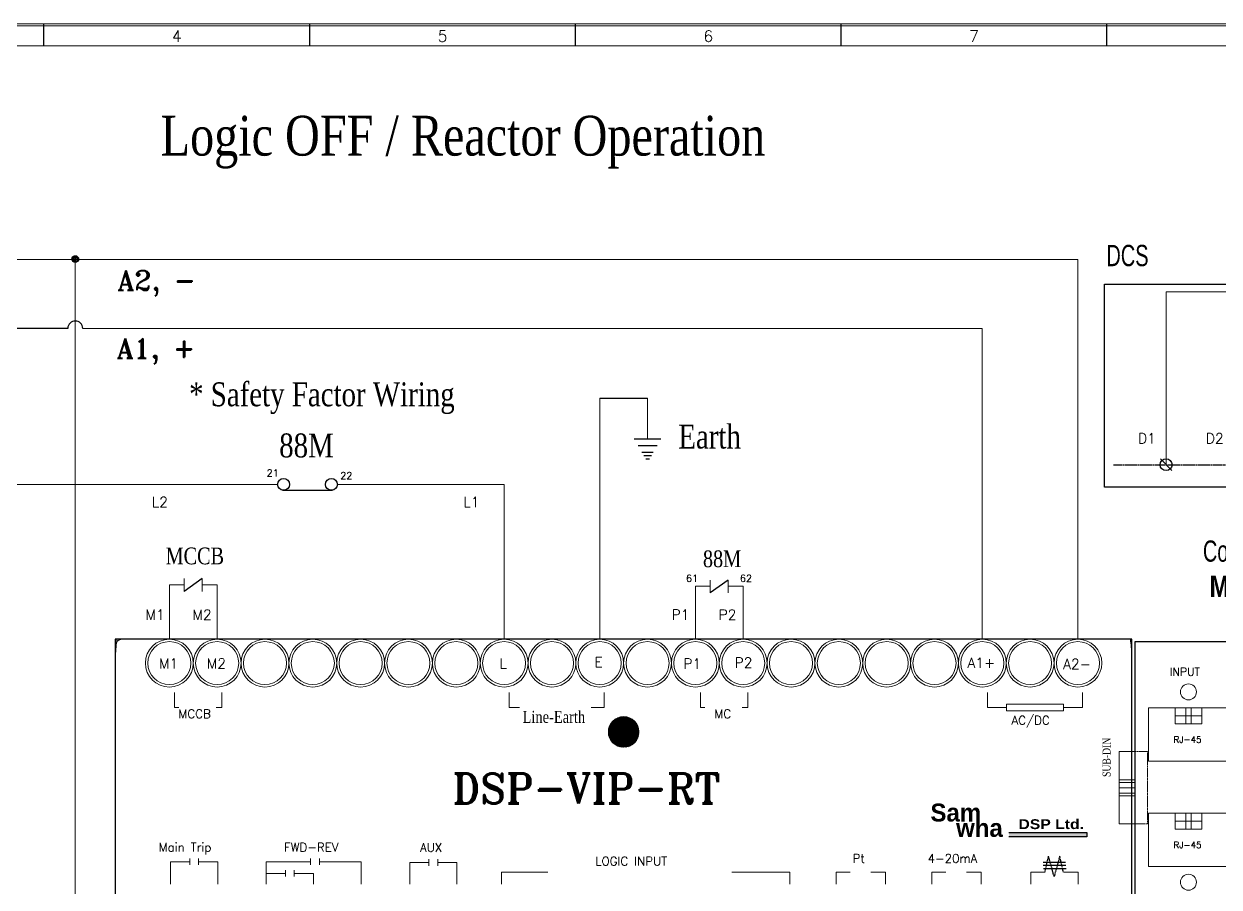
# Model space of a CAD drawing. Header units: millimetres. Extents: x 107 to 2900, y 85 to 3996.
# Drawn here: x 2228.5 to 2617.1, y 2266.1 to 2546.8 of the extents above; entities that cross this region are included whole.
import ezdxf
from ezdxf.enums import TextEntityAlignment as Align

# ---------------------------------------------------------------- set-up
doc = ezdxf.new("R2010")
doc.units = ezdxf.units.MM
doc.linetypes.add('DASHED2', pattern=[0.375, 0.25, -0.125])
for name, color, linetype in [('20', 2, 'Continuous'), ('30', 3, 'Continuous'), ('70', 7, 'Continuous')]:
    doc.layers.add(name, color=color, linetype=linetype)
doc.styles.add('ROMANS', font='ROMANS.shx', dxfattribs={"width": 0.7})
doc.styles.add('SIMPLEX', font='SIMPLEX')
doc.styles.add('SS', font='batang.ttc', dxfattribs={"width": 0.8})
doc.styles.get("Standard").update_dxf_attribs({"font": 'BareunDotumPro1.ttf'})
doc.styles.add('STYLE2', font='romant.shx')

msp = doc.modelspace()

# ---------------------------------------------------------------- hatches: boundary and pattern name
msp.add_hatch(color=5).paths.add_polyline_path([(2548.787, 2282.381), (2548.787, 2283.82), (2574.069, 2283.82), (2574.069, 2282.381)])
at = {"layer": '70'}
h = msp.add_hatch(dxfattribs=at)
h.set_pattern_fill('ANSI33', color=256, scale=2.16, style=0)
h.set_pattern_definition([(45, (3985.77877, 1881.82237), (-0.38183766, 0.38183766), []), (45, (3986.1606, 1881.82237), (-0.38183766, 0.38183766), [0.27, -0.135])])
h.paths.add_polyline_path([(2245.234, 2471.424, 0.4142136), (2244.154, 2470.344, 0.4142136), (2245.234, 2469.264)])
h.paths.add_polyline_path([(2245.234, 2471.424), (2245.234, 2470.344), (2246.314, 2470.344, 0.4142136)])
h.paths.add_polyline_path([(2246.314, 2470.344), (2245.234, 2470.344), (2245.234, 2469.264, 0.4142136)])
at = {"layer": '70', "lineweight": 20}
h = msp.add_hatch(dxfattribs=at)
h.set_pattern_fill('ANSI31', color=3, scale=2.16, style=0)
h.set_pattern_definition([(45, (-8978.94814, 55675.63402), (-0.1909188309, 0.1909188309), [])])
h.paths.add_polyline_path([(2428.497, 2316.54, 1), (2418.546, 2316.54, 1)])

# ---------------------------------------------------------------- linework, layer by layer
at = {"color": 0, "lineweight": 15}
for p, q in [((2239.518, 2470.234), (2182.793, 2470.234)), ((2571.232, 2470.234), (2239.518, 2470.234)), ((2688.039, 2459.625), (2599.897, 2459.625)), ((2540.128, 2447.754), (2247.664, 2447.754))]:
    msp.add_line(p, q, dxfattribs=at)
at = {"color": 0, "linetype": 'ByBlock'}
msp.add_line((2242.804, 2447.754), (2199.963, 2447.754), dxfattribs=at)
for p, q in [((2415.753, 2425.046), (2431.306, 2425.046)), ((2426.986, 2411.887), (2435.626, 2411.887)), ((2428.22, 2409.727), (2434.391, 2409.727)), ((2429.454, 2407.567), (2433.157, 2407.567)), ((2430.071, 2406.487), (2432.54, 2406.487)), ((2430.689, 2405.407), (2431.923, 2405.407)), ((2286.475, 2366.469), (2280.652, 2362.25)), ((2457.51, 2365.953), (2451.687, 2361.735))]:
    msp.add_line(p, q)
at = {"linetype": 'DASHED2'}
msp.add_line((2582.784, 2403.446), (2693.063, 2403.446), dxfattribs=at)
at = {"color": 0}
msp.add_line((2601.75, 2401.57), (2598.043, 2405.323), dxfattribs=at)
at = {"color": 1, "lineweight": 15}
for p, q in [((2311.008, 2397.061), (2013.647, 2397.061)), ((2384.65, 2397.061), (2330.448, 2397.061))]:
    msp.add_line(p, q, dxfattribs=at)
at = {"linetype": 'ByBlock'}
msp.add_line((2312.621, 2395.145), (2328.835, 2395.145), dxfattribs=at)
at = {"color": 7, "lineweight": 30}
for p, q in [((2588.804, 2346.674), (2258.24, 2346.674)), ((2258.24, 2346.674), (2258.24, 2249.648)), ((2588.804, 2249.648), (2588.804, 2346.674))]:
    msp.add_line(p, q, dxfattribs=at)
at = {"color": 5}
for p, q in [((2548.787, 2283.82), (2574.069, 2283.82)), ((2574.069, 2282.381), (2548.787, 2282.381)), ((2574.069, 2283.82), (2574.069, 2282.381))]:
    msp.add_line(p, q, dxfattribs=at)
at = {"color": 7}
for p, q in [((2563.563, 2274.113), (2559.893, 2274.113)), ((2567.233, 2274.113), (2563.563, 2274.113)), ((2563.594, 2273.064), (2559.924, 2273.064)), ((2563.698, 2272.022), (2560.028, 2272.022)), ((2567.263, 2273.064), (2563.594, 2273.064)), ((2567.368, 2272.022), (2563.698, 2272.022))]:
    msp.add_line(p, q, dxfattribs=at)
at = {"color": 7, "linetype": 'DASHED2'}
for p, q in [((2560.504, 2270.937), (2561.657, 2276.162)), ((2563.492, 2269.495), (2561.657, 2276.162)), ((2565.327, 2276.162), (2563.492, 2269.495)), ((2566.48, 2270.937), (2565.327, 2276.162))]:
    msp.add_line(p, q, dxfattribs=at)
at = {"color": 1}
msp.add_lwpolyline([(2579.825, 2462.187), (2695.554, 2462.187), (2695.554, 2396.153), (2579.825, 2396.153)], close=True, dxfattribs=at)
at = {"color": 0}
msp.add_circle((2599.897, 2403.446), 1.924, dxfattribs=at)
at = {"linetype": 'ByBlock'}
for centre in [(2312.952, 2397.061), (2328.504, 2397.061)]:
    msp.add_circle(centre, 1.944, dxfattribs=at)
at = {"color": 7, "lineweight": 15}
for centre, radius in [((2275.809, 2338.93), 7.775), ((2275.81, 2338.93), 6.996), ((2291.358, 2338.93), 7.774), ((2291.358, 2338.93), 6.997), ((2306.907, 2338.93), 7.774), ((2306.906, 2338.93), 6.997), ((2322.455, 2338.93), 7.774), ((2322.455, 2338.93), 6.997), ((2338.004, 2338.93), 7.774), ((2338.003, 2338.93), 6.997), ((2353.553, 2338.93), 7.774), ((2353.552, 2338.93), 6.996), ((2369.101, 2338.93), 7.774), ((2369.101, 2338.93), 6.997), ((2384.65, 2338.93), 7.774), ((2384.649, 2338.93), 6.997), ((2400.198, 2338.93), 7.774), ((2400.198, 2338.93), 6.996), ((2415.746, 2338.93), 7.774), ((2415.747, 2338.93), 6.997), ((2431.295, 2338.93), 7.774), ((2431.295, 2338.93), 6.996), ((2446.844, 2338.93), 7.775), ((2446.844, 2338.93), 6.995), ((2462.392, 2338.93), 7.774), ((2462.393, 2338.93), 6.997), ((2477.941, 2338.93), 7.775), ((2477.94, 2338.93), 6.996), ((2493.49, 2338.93), 7.774), ((2493.49, 2338.93), 6.997), ((2509.038, 2338.93), 7.774), ((2509.038, 2338.93), 6.996), ((2524.586, 2338.93), 7.774), ((2524.588, 2338.93), 6.998), ((2540.135, 2338.93), 7.775), ((2540.135, 2338.93), 6.997), ((2555.684, 2338.93), 7.774), ((2555.685, 2338.93), 6.997), ((2571.233, 2338.93), 7.775), ((2571.232, 2338.93), 6.996)]:
    msp.add_circle(centre, radius, dxfattribs=at)
at = {"color": 3, "lineweight": 15}
msp.add_circle((2423.521, 2316.54), 4.975, dxfattribs=at)
at = {"color": 0}
msp.add_arc((2245.234, 2447.754), 2.43, 0, 180, dxfattribs=at)
at = {"color": 7, "lineweight": 30}
msp.add_arc((2260.4, 2344.514), 2.16, 90, 180, dxfattribs=at)
at = {"color": 7, "lineweight": 15}
for points in [[(2258.755, 2346.674), (2258.561, 2344.935), (2258.39, 2343.195), (2258.24, 2341.451)], [(2588.804, 2341.451), (2588.654, 2343.195), (2588.48, 2344.935), (2588.288, 2346.674)]]:
    msp.add_open_spline(points, degree=3, dxfattribs=at)
msp.add_open_spline([(2588.306, 2346.674), (2588.306, 2346.662), (2588.298, 2346.654), (2588.288, 2346.654), (2588.276, 2346.654), (2588.269, 2346.662), (2588.269, 2346.674), (2588.269, 2346.684), (2588.276, 2346.694), (2588.288, 2346.694), (2588.298, 2346.694), (2588.306, 2346.684), (2588.306, 2346.674)], degree=3, knots=[0, 0, 0, 0, 1, 1, 1, 2, 2, 2, 3, 3, 3, 4, 4, 4, 4], dxfattribs=at)
at = {"layer": '20', "color": 0, "lineweight": 13}
msp.add_lwpolyline([(1961.375, 2024.09), (1961.375, 2539.682), (2767.919, 2539.682), (2767.919, 2024.09)], dxfattribs=at)
at = {"layer": '30', "color": 0}
for p, q in [((2235.047, 2539.682), (2235.047, 2546.81)), ((2321.447, 2539.682), (2321.447, 2546.81)), ((2407.847, 2539.682), (2407.847, 2546.81)), ((2494.247, 2539.682), (2494.247, 2546.81)), ((2580.647, 2539.682), (2580.647, 2546.81))]:
    msp.add_line(p, q, dxfattribs=at)
at = {"layer": '70', "lineweight": 15}
for p, q in [((2245.237, 2221.72), (2245.234, 2470.234)), ((2571.233, 2346.674), (2571.232, 2470.234)), ((2599.897, 2459.625), (2599.897, 2403.446)), ((2540.129, 2346.674), (2540.128, 2447.754)), ((2415.754, 2346.674), (2415.753, 2425.046)), ((2431.306, 2411.887), (2431.306, 2425.046)), ((2571.233, 2363.268), (2571.233, 2379.843)), ((2275.805, 2346.674), (2275.805, 2364.427)), ((2280.652, 2364.427), (2275.805, 2364.427)), ((2280.652, 2362.25), (2280.652, 2366.469)), ((2286.475, 2362.25), (2286.475, 2366.469)), ((2286.475, 2364.427), (2291.354, 2364.427)), ((2291.354, 2346.674), (2291.354, 2364.427)), ((2446.84, 2346.674), (2446.84, 2363.912)), ((2451.687, 2363.912), (2446.84, 2363.912)), ((2451.687, 2361.735), (2451.687, 2365.953)), ((2457.51, 2361.735), (2457.51, 2365.953)), ((2457.51, 2363.912), (2462.389, 2363.912)), ((2462.389, 2346.674), (2462.389, 2363.912)), ((2277.497, 2324.51), (2277.497, 2329.331)), ((2292.85, 2324.51), (2292.85, 2329.331)), ((2386.329, 2324.51), (2386.329, 2329.331)), ((2417.229, 2324.51), (2417.229, 2329.331)), ((2448.531, 2324.51), (2448.531, 2329.331)), ((2463.884, 2324.51), (2463.884, 2329.331)), ((2541.828, 2324.51), (2541.828, 2329.331)), ((2572.733, 2324.51), (2572.733, 2329.331)), ((2278.874, 2324.51), (2277.497, 2324.51)), ((2291.062, 2324.51), (2292.85, 2324.51)), ((2389.633, 2324.51), (2386.329, 2324.51)), ((2412.953, 2324.51), (2417.229, 2324.51)), ((2449.909, 2324.51), (2448.531, 2324.51)), ((2462.097, 2324.51), (2463.884, 2324.51)), ((2548.048, 2324.51), (2541.828, 2324.51)), ((2548.048, 2325.53), (2566.512, 2325.53)), ((2548.048, 2323.421), (2548.048, 2325.53)), ((2566.512, 2323.421), (2566.512, 2325.53)), ((2566.512, 2324.51), (2572.733, 2324.51)), ((2566.512, 2323.421), (2548.048, 2323.421)), ((2584.597, 2310.171), (2584.597, 2286.626)), ((2584.597, 2310.171), (2589.854, 2310.171)), ((2589.854, 2310.171), (2589.854, 2286.626)), ((2589.854, 2300.995), (2584.597, 2300.995)), ((2584.597, 2295.801), (2584.597, 2300.995)), ((2589.854, 2295.801), (2589.854, 2300.995)), ((2589.854, 2300.129), (2584.597, 2300.129)), ((2584.597, 2298.398), (2589.854, 2298.398)), ((2589.854, 2298.398), (2584.597, 2298.398)), ((2589.854, 2296.667), (2584.597, 2296.667)), ((2589.854, 2295.801), (2584.597, 2295.801)), ((2589.854, 2286.626), (2584.597, 2286.626)), ((2282.425, 2274.302), (2276.204, 2274.302)), ((2276.204, 2274.302), (2276.204, 2266.991)), ((2282.425, 2275.391), (2282.425, 2273.281)), ((2285.336, 2275.391), (2285.336, 2273.281)), ((2285.336, 2274.302), (2291.557, 2274.302)), ((2291.557, 2274.302), (2291.557, 2266.991)), ((2307.311, 2274.302), (2307.311, 2266.991)), ((2321.696, 2274.302), (2307.311, 2274.302)), ((2321.696, 2275.391), (2321.696, 2273.281)), ((2324.607, 2275.391), (2324.607, 2273.281)), ((2324.607, 2274.302), (2338.213, 2274.302)), ((2338.213, 2274.302), (2338.213, 2266.991)), ((2353.959, 2274.048), (2353.959, 2266.991)), ((2360.179, 2274.048), (2353.959, 2274.048)), ((2360.179, 2275.136), (2360.179, 2273.027)), ((2363.091, 2275.136), (2363.091, 2273.027)), ((2363.091, 2274.048), (2369.312, 2274.048)), ((2369.314, 2274.048), (2369.314, 2266.991)), ((2313.532, 2270.538), (2307.311, 2270.538)), ((2313.532, 2271.626), (2313.532, 2269.517)), ((2316.444, 2271.626), (2316.444, 2269.517)), ((2316.444, 2270.538), (2322.665, 2270.538)), ((2322.665, 2270.538), (2322.665, 2266.991)), ((2398.912, 2270.937), (2383.794, 2270.937)), ((2383.794, 2270.937), (2383.794, 2266.991)), ((2477.564, 2270.937), (2458.687, 2270.937)), ((2477.564, 2270.937), (2477.564, 2266.991)), ((2497.221, 2270.937), (2492.631, 2270.937)), ((2492.631, 2270.937), (2492.631, 2266.991)), ((2503.866, 2270.937), (2508.655, 2270.937)), ((2508.655, 2270.937), (2508.655, 2266.991)), ((2523.729, 2270.937), (2523.729, 2266.991)), ((2528.318, 2270.937), (2523.729, 2270.937)), ((2534.963, 2270.937), (2539.751, 2270.937)), ((2539.751, 2270.937), (2539.751, 2266.991)), ((2555.915, 2270.937), (2555.915, 2266.991)), ((2560.504, 2270.937), (2555.915, 2270.937)), ((2566.48, 2270.937), (2571.268, 2270.937)), ((2571.268, 2270.937), (2571.268, 2266.991))]:
    msp.add_line(p, q, dxfattribs=at)
at = {"layer": '70', "color": 1, "lineweight": 15}
msp.add_line((2384.65, 2346.674), (2384.65, 2397.061), dxfattribs=at)
at = {"layer": '70', "lineweight": 30}
for p, q in [((2589.854, 2250.789), (2589.854, 2346.007)), ((2589.854, 2346.007), (2624.479, 2346.007))]:
    msp.add_line(p, q, dxfattribs=at)
at = {"layer": '70', "color": 4, "lineweight": 15}
for p, q in [((2594.182, 2307.054), (2594.182, 2324.367)), ((2594.182, 2324.367), (2620.151, 2324.367)), ((2602.838, 2319.173), (2602.838, 2324.367)), ((2606.301, 2319.173), (2606.301, 2324.367)), ((2608.032, 2324.367), (2608.032, 2319.173)), ((2611.495, 2324.367), (2611.495, 2319.173)), ((2602.838, 2321.77), (2611.495, 2321.77)), ((2602.838, 2319.173), (2611.495, 2319.173)), ((2620.151, 2307.054), (2594.182, 2307.054)), ((2594.182, 2290.093), (2620.151, 2290.093)), ((2594.182, 2272.78), (2594.182, 2290.093)), ((2602.838, 2284.899), (2602.838, 2290.093)), ((2606.301, 2284.899), (2606.301, 2290.093)), ((2608.032, 2290.093), (2608.032, 2284.899)), ((2611.495, 2290.093), (2611.495, 2284.899)), ((2602.838, 2287.496), (2611.495, 2287.496)), ((2602.838, 2284.899), (2611.495, 2284.899)), ((2620.151, 2272.78), (2594.182, 2272.78))]:
    msp.add_line(p, q, dxfattribs=at)
at = {"layer": '70', "linetype": 'DASHED2', "lineweight": 15}
for p, q in [((2588.804, 2281.983), (2588.804, 2314.383)), ((2589.854, 2310.171), (2593.888, 2310.171)), ((2593.888, 2310.171), (2593.888, 2286.626)), ((2588.804, 2301.423), (2588.804, 2294.943)), ((2593.888, 2286.626), (2588.123, 2286.626))]:
    msp.add_line(p, q, dxfattribs=at)
at = {"layer": '70', "color": 0, "lineweight": 13}
for points in [[(2775.047, 1963.61), (1954.247, 1963.61), (1954.247, 2546.81), (2775.047, 2546.81)], [(2774.399, 1964.258), (1954.895, 1964.258), (1954.895, 2546.162), (2774.399, 2546.162)]]:
    msp.add_lwpolyline(points, close=True, dxfattribs=at)
at = {"layer": '70'}
msp.add_circle((2245.234, 2470.344), 1.08, dxfattribs=at)
at = {"layer": '70', "lineweight": 15}
for centre in [(2607.167, 2329.561), (2607.167, 2267.672)]:
    msp.add_circle(centre, 2.597, dxfattribs=at)

# ---------------------------------------------------------------- texts
at = {"color": 0, "style": 'SS', "width": 0.8}
for s, height, p in [('Logic OFF / Reactor Operation', 12.96, (2272.978, 2503.985)), ('88M', 7.776, (2311.518, 2405.821)), ('Earth', 7.776, (2441.295, 2408.714)), ('MCCB', 5.4432, (2274.587, 2371.062)), ('88M', 5.4432, (2449.291, 2370.131)), ('Line-Earth', 3.888, (2390.65, 2319.501))]:
    msp.add_text(s, height=height, dxfattribs=at).set_placement(p)
at = {"color": 0, "style": 'STYLE2'}
for s, height, p in [('A2, -', 6.422, (2258.944, 2460.184)), ('A1, +', 6.422, (2258.662, 2438.103)), ('D1', 3.2947, (2590.775, 2410.376)), ('D2', 3.2947, (2612.819, 2410.376)), ('21', 2.3063, (2307.453, 2399.615)), ('22', 2.3063, (2331.372, 2398.771)), ('L2', 3.2947, (2270.114, 2389.657)), ('L1', 3.2947, (2371.399, 2389.657)), ('61', 2.3063, (2443.77, 2365.351)), ('62', 2.3063, (2461.293, 2365.351)), ('M1', 3.2947, (2268.078, 2353.04)), ('M2', 3.2947, (2283.353, 2353.009)), ('P1', 3.2947, (2439.112, 2353.041)), ('P2', 3.2947, (2454.387, 2353.01)), ('M1', 3.2947, (2272.454, 2337.164)), ('M2', 3.2947, (2288.002, 2337.164)), ('L', 3.295, (2383.136, 2337.164)), ('E', 3.295, (2414.061, 2337.606)), ('P1', 3.2947, (2442.909, 2337.113)), ('P2', 3.2947, (2459.594, 2337.428)), ('A1+', 3.2947, (2535.324, 2337.35)), ('A2-', 3.2947, (2566.428, 2336.969)), ('INPUT', 2.5736, (2601.086, 2334.822)), ('MCCB', 2.8149, (2278.783, 2321.031)), ('MC', 2.8149, (2453.052, 2321.031)), ('AC/DC', 2.8149, (2549.637, 2318.929)), ('RJ-45', 2.0589, (2602.304, 2313.052)), ('DSP-VIP-RT', 9.6796, (2367.824, 2293.299)), ('Main Trip', 2.8149, (2272.373, 2277.63)), ('FWD-REV', 2.8149, (2313.061, 2277.63)), ('AUX', 2.8149, (2357.311, 2277.584)), ('RJ-45', 2.0589, (2602.304, 2278.778)), ('LOGIC INPUT', 2.8149, (2414.275, 2273.094)), ('Pt', 2.8149, (2497.973, 2274.01)), ('4-20mA', 2.8149, (2522.346, 2274.01))]:
    msp.add_text(s, height=height, dxfattribs=at).set_placement(p)
at = {"color": 1, "style": 'SS', "width": 0.8}
msp.add_text('* Safety Factor Wiring', height=7.776, dxfattribs=at).set_placement((2282.225, 2422.462))
at = {"color": 0, "style": 'SS', "width": 0.8}
msp.add_text('SUB-DIN', height=2.5969, rotation=90, dxfattribs=at).set_placement((2581.832, 2301.909))
at = {"color": 20, "insert": (2523.275, 2293.245), "char_height": 5.832, "width": 20.9576, "attachment_point": 1}
msp.add_mtext('{\\fPump Demi Bold LET|b0|i0|c0|p2;Sam}', dxfattribs=at)
at = {"color": 5, "insert": (2531.624, 2288.254), "char_height": 5.832, "width": 20.9576, "attachment_point": 1}
msp.add_mtext('{\\fPump Demi Bold LET|b0|i0|c0|p2;wha}', dxfattribs=at)
at = {"color": 0, "insert": (2551.887, 2288.152), "char_height": 3.19884, "width": 28.36295, "attachment_point": 1}
msp.add_mtext('{\\fArial Black|b0|i0|c0|p34;DSP Ltd.}', dxfattribs=at)
at = {"layer": '30', "color": 0, "style": 'SIMPLEX'}
for s, p in [('4', (2278.247, 2542.823)), ('5', (2364.647, 2542.823)), ('6', (2451.047, 2542.823)), ('7', (2537.447, 2542.823))]:
    msp.add_text(s, height=3.672, dxfattribs=at).set_placement(p, align=Align.MIDDLE)
at = {"layer": '70', "lineweight": 13, "attachment_point": 1, "style": 'ROMANS'}
for s, insert, char_height, width in [('{\\fMoeumT R|b0|i0|c129|p18;DCS}', (2580.472, 2474.952), 6.94024, 59.85425), ('{\\fMoeumT R|b0|i0|c129|p18;Communication\\P\\fArial Black|b0|i0|c0|p34; MODULE}', (2611.877, 2378.812), 6.89687, 59.48016)]:
    msp.add_mtext(s, dxfattribs=dict(at, insert=insert, char_height=char_height, width=width))

doc.saveas('drawing.dxf')
